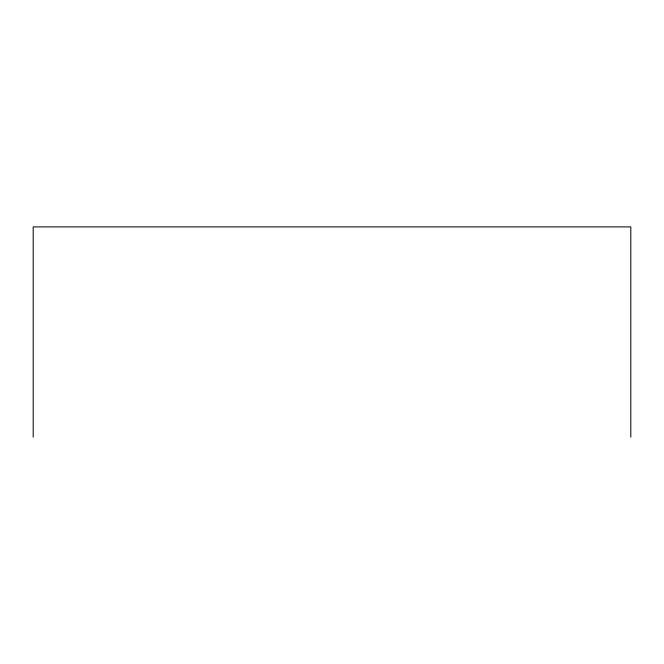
<?xml version="1.0" encoding="UTF-8"?>
<svg xmlns="http://www.w3.org/2000/svg" width="664" height="664" viewBox="0 0 664 664"><rect width="100%" height="100%" fill="white"/><g stroke="black" fill="none" stroke-linecap="round" stroke-linejoin="round"><path stroke-width="1" d="M630.8 437.103L630.8 226.897L33.2 226.897L33.2 437.103"/></g></svg>
